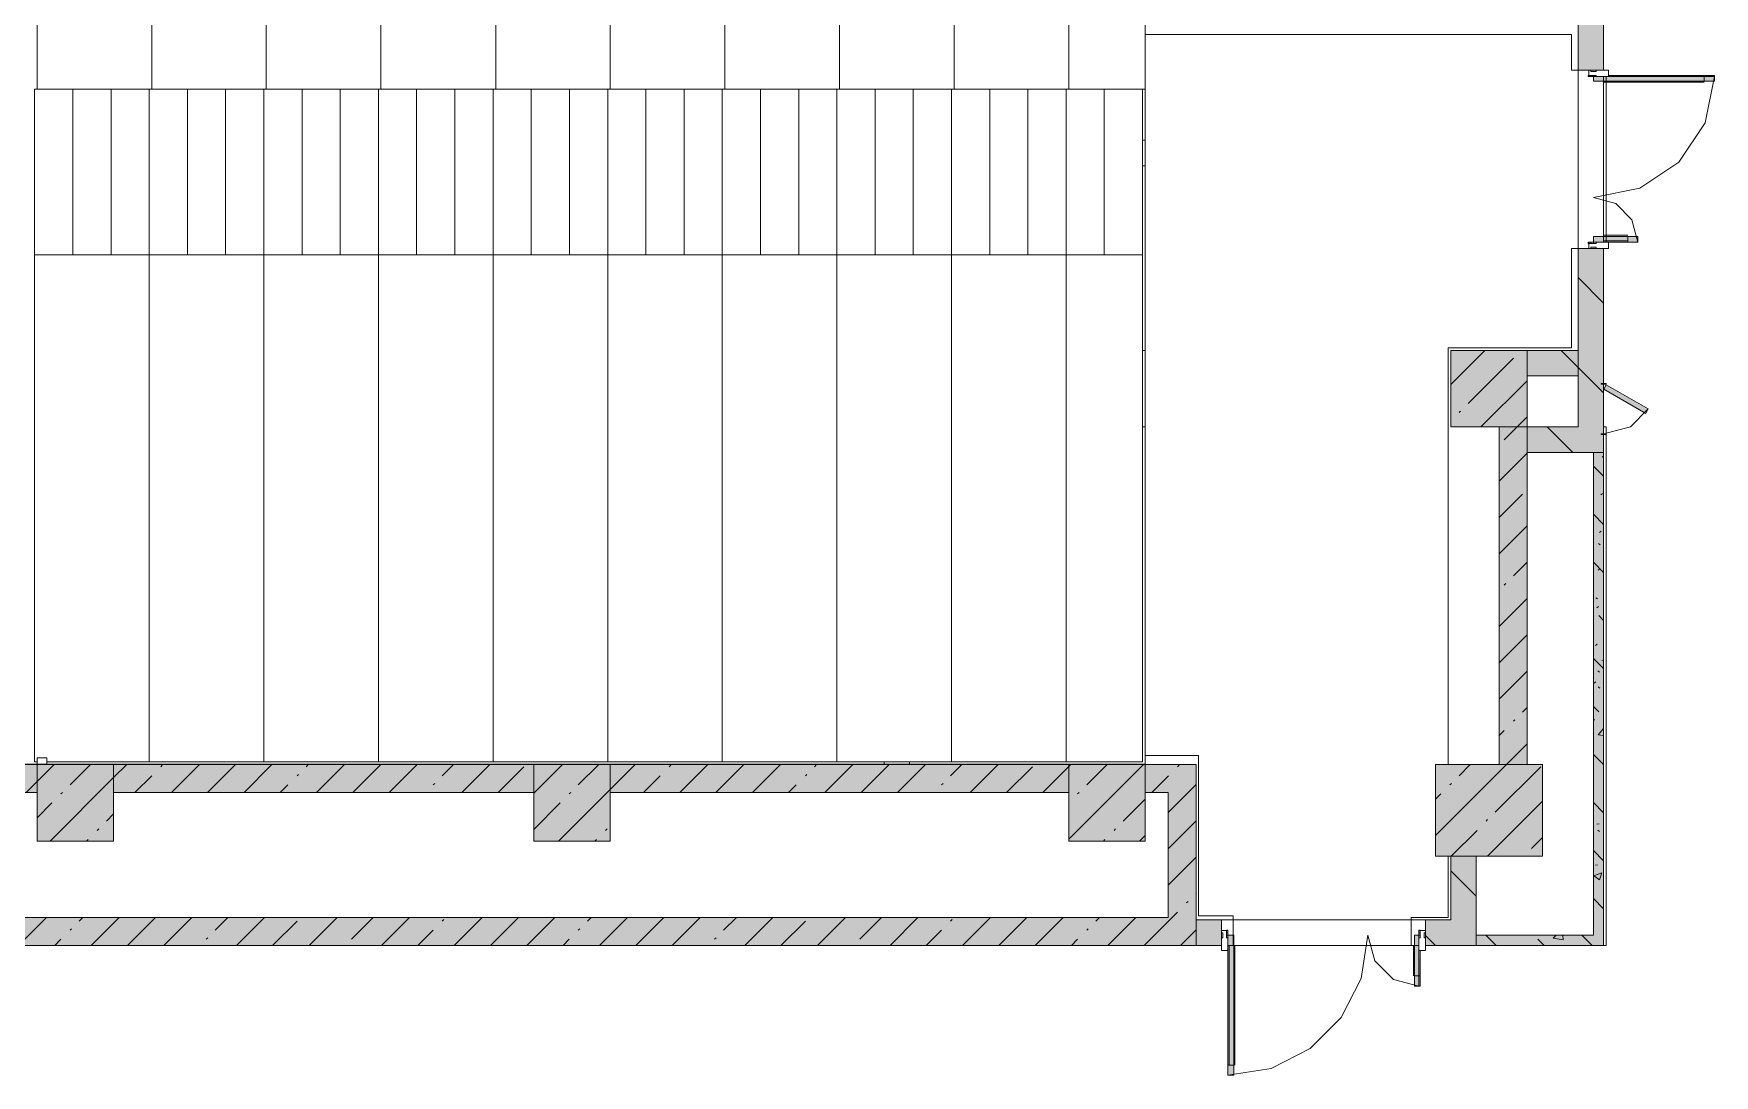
# Model space of a CAD drawing. Header units: millimetres. Extents: x -3817 to 677485, y -22715 to 103890.
# Drawn here: x 13453.5 to 13557.4, y -19503.4 to -19439 of the extents above; entities that cross this region are included whole.
import ezdxf

# ---------------------------------------------------------------- set-up
doc = ezdxf.new("R2010")
doc.units = ezdxf.units.MM
doc.layers.add('PDF _Геометрия', color=7, linetype='Continuous', true_color=0x1d1d1d)
doc.layers.add('PDF _Сплошная заливка', color=7, linetype='Continuous', true_color=0xffffff)

msp = doc.modelspace()

# ---------------------------------------------------------------- hatches: boundary and pattern name
at = {"layer": 'PDF _Сплошная заливка', "transparency": 33554559}
for points in [[(13550.54, -19440.18), (13550.54, -19436.95), (13548.96, -19436.95), (13548.96, -19440.18), (13549.67, -19440.18)], [(13545.67, -19484.19), (13545.81, -19484.19), (13545.81, -19463.33), (13544.08, -19463.33), (13544.08, -19484.19)], [(13549.91, -19464.9), (13550.54, -19464.9), (13550.54, -19463.33), (13545.81, -19463.33), (13545.81, -19464.9), (13549.67, -19464.9)], [(13522.19, -19488.92), (13522.19, -19484.19), (13517.47, -19484.19), (13517.47, -19488.92), (13520.46, -19488.92)], [(13523.61, -19495.37), (13525.34, -19495.37), (13525.34, -19484.19), (13523.61, -19484.19), (13523.61, -19493.64)], [(13520.46, -19495.37), (13523.61, -19495.37), (13523.61, -19493.64), (13440.31, -19493.64), (13440.31, -19495.37), (13491.25, -19495.37)]]:
    msp.add_hatch(color=256, dxfattribs=at).paths.add_polyline_path(points)
h = msp.add_hatch(color=256, dxfattribs=at)
h.paths.add_polyline_path([(13548.96, -19463.33), (13550.54, -19463.33), (13550.54, -19452.3), (13548.96, -19452.3)], flags=0)
h.paths.add_polyline_path([(13549.67, -19441.28), (13550.54, -19441.28), (13550.54, -19440.18), (13548.96, -19440.18), (13548.96, -19441.28)], flags=0)
at = {"layer": 'PDF _Сплошная заливка', "true_color": 0xe2e2e2, "transparency": 33554559}
for points in [[(13550.07, -19441.95), (13557.39, -19441.95), (13557.39, -19441.6), (13549.91, -19441.67), (13549.91, -19441.95)], [(13550.85, -19451.91), (13552.66, -19451.91), (13552.66, -19451.56), (13549.91, -19451.56), (13549.91, -19451.91), (13550.07, -19451.91)]]:
    msp.add_hatch(color=254, dxfattribs=at).paths.add_polyline_path(points)
at = {"layer": 'PDF _Сплошная заливка', "transparency": 33554559}
h = msp.add_hatch(color=256, dxfattribs=at)
h.paths.add_polyline_path([(13522.19, -19485.92), (13523.61, -19485.92), (13523.61, -19484.19), (13522.19, -19484.22)], flags=0)
h.paths.add_polyline_path([(13491.25, -19485.92), (13517.47, -19485.92), (13517.47, -19484.19), (13489.12, -19484.19), (13489.12, -19485.92)], flags=0)
h.paths.add_polyline_path([(13396.3, -19485.92), (13423.77, -19485.92), (13423.77, -19484.19), (13394.8, -19484.19), (13394.8, -19485.92)], flags=0)
h.paths.add_polyline_path([(13484.4, -19485.92), (13484.4, -19484.19), (13458.42, -19484.19), (13458.42, -19485.92), (13462.03, -19485.92)], flags=0)
h.paths.add_polyline_path([(13428.5, -19485.92), (13453.69, -19485.92), (13453.69, -19484.19), (13428.5, -19484.19)], flags=0)

# ---------------------------------------------------------------- linework, layer by layer
at = {"layer": 'PDF _Геометрия', "color": 253, "lineweight": 9, "true_color": 0xaaaaaa}
for points in [[(13522.19, -19395.22), (13522.19, -19484.19), (13522.19, -19442.46), (13522.19, -19452.7), (13522.19, -19484.17), (13397.39, -19484.17), (13522.19, -19484.17), (13522.19, -19452.7), (13522.19, -19442.46)], [(13549.67, -19436.95), (13550.54, -19436.95), (13550.54, -19441.28)], [(13522.19, -19483.64), (13522.19, -19439.08), (13522.19, -19483.64), (13525.5, -19483.64), (13525.5, -19493.55), (13527.63, -19493.55), (13527.63, -19495.37), (13538.65, -19495.37), (13538.65, -19493.64), (13540.93, -19493.64), (13540.93, -19489.86)], [(13550.07, -19441.28), (13548.55, -19441.28), (13548.55, -19439.08), (13522.19, -19439.08)], [(13549.59, -19441.67), (13549.59, -19441.6)], [(13549.91, -19451.91), (13552.66, -19451.91), (13552.29, -19450.53), (13551.29, -19449.52), (13549.91, -19449.15), (13552.77, -19448.58), (13555.2, -19446.96), (13556.82, -19444.54), (13557.39, -19441.67), (13549.91, -19441.67), (13549.91, -19441.6), (13549.75, -19441.6), (13549.91, -19441.6), (13549.91, -19441.67), (13549.67, -19441.67), (13549.91, -19441.67)], [(13549.75, -19441.6), (13549.91, -19441.6), (13549.91, -19441.67), (13549.67, -19441.67)], [(13550.54, -19441.95), (13550.54, -19441.67), (13550.54, -19451.91), (13550.54, -19451.56)], [(13556.76, -19441.67), (13550.54, -19441.67)], [(13556.76, -19442.02), (13550.54, -19442.02)], [(13550.7, -19451.92), (13550.7, -19441.66)], [(13556.76, -19441.6), (13556.76, -19441.95)], [(13549.59, -19451.99), (13549.59, -19451.91)], [(13549.67, -19451.91), (13549.91, -19451.91), (13549.91, -19451.99), (13549.75, -19451.99)], [(13552.03, -19451.48), (13550.54, -19451.48)], [(13552.03, -19451.83), (13550.54, -19451.83)], [(13552.03, -19451.91), (13552.03, -19451.56)], [(13550.54, -19452.3), (13550.54, -19463.33), (13550.7, -19463.33), (13550.7, -19495.37), (13539.52, -19495.37)], [(13540.93, -19484.19), (13540.93, -19458.44), (13548.55, -19458.44), (13548.55, -19452.3), (13550.07, -19452.3)], [(13550.7, -19463.72), (13552.2, -19463.32), (13553.29, -19462.22)], [(13550.54, -19495.37), (13550.7, -19495.37), (13550.7, -19463.33), (13550.54, -19463.33)], [(13453.69, -19485.92), (13440.31, -19485.92)], [(13484.4, -19485.92), (13458.42, -19485.92)], [(13517.47, -19485.92), (13489.12, -19485.92)], [(13527.23, -19494.43), (13527.31, -19494.43), (13527.31, -19494.74), (13527.23, -19494.74), (13527.31, -19494.74), (13527.31, -19494.43), (13527.23, -19494.43), (13527.23, -19494.74), (13527.23, -19494.59)], [(13527.31, -19494.74), (13527.31, -19503.4), (13529.99, -19502.98), (13532.4, -19501.75), (13534.32, -19499.83), (13535.55, -19497.42), (13535.97, -19494.74), (13536.4, -19496.32), (13537.55, -19497.47), (13539.12, -19497.89), (13539.12, -19494.74), (13539.2, -19494.74), (13539.2, -19494.43), (13539.12, -19494.43), (13539.12, -19494.74), (13539.2, -19494.74), (13539.2, -19494.59), (13539.2, -19494.74), (13539.12, -19494.74), (13539.12, -19494.43), (13539.2, -19494.43), (13539.12, -19494.43), (13539.12, -19494.74)], [(13539.2, -19494.59), (13539.2, -19494.74), (13539.12, -19494.74), (13539.12, -19494.43), (13539.2, -19494.43)], [(13526.92, -19495.37), (13440.31, -19495.37)], [(13538.85, -19495.37), (13539.12, -19495.37), (13527.31, -19495.37), (13527.67, -19495.37)], [(13527.39, -19502.77), (13527.39, -19495.37)], [(13527.74, -19502.77), (13527.74, -19495.37)], [(13538.78, -19497.26), (13538.78, -19495.37)], [(13539.12, -19497.26), (13539.12, -19495.37)], [(13539.2, -19497.26), (13538.85, -19497.26)], [(13527.31, -19502.77), (13527.67, -19502.77)]]:
    msp.add_lwpolyline(points, dxfattribs=at)
at = {"layer": 'PDF _Геометрия', "color": 7, "lineweight": 9}
for points in [[(13458.26, -19452.7), (13453.53, -19452.7), (13453.53, -19442.46), (13453.53, -19452.7), (13455.9, -19452.7), (13455.9, -19442.46), (13455.9, -19452.7), (13458.26, -19452.7), (13460.62, -19452.7), (13462.98, -19452.7), (13465.34, -19452.7), (13467.71, -19452.7), (13470.07, -19452.7), (13472.43, -19452.7), (13474.79, -19452.7), (13477.15, -19452.7), (13479.52, -19452.7), (13481.88, -19452.7), (13484.24, -19452.7), (13486.6, -19452.7), (13488.97, -19452.7), (13491.33, -19452.7), (13493.69, -19452.7), (13496.05, -19452.7), (13498.41, -19452.7), (13500.78, -19452.7), (13503.14, -19452.7), (13505.5, -19452.7), (13507.86, -19452.7), (13510.22, -19452.7), (13512.59, -19452.7), (13514.95, -19452.7), (13517.31, -19452.7), (13519.67, -19452.7), (13522.04, -19452.7), (13522.04, -19442.46), (13522.19, -19442.46), (13517.47, -19442.46), (13517.47, -19395.22)], [(13465.34, -19442.46), (13465.34, -19452.7), (13465.34, -19442.46), (13462.98, -19442.46), (13460.62, -19442.46), (13460.62, -19452.7), (13460.62, -19442.46), (13458.26, -19442.46), (13453.69, -19442.46), (13453.69, -19395.22), (13453.69, -19442.46)], [(13472.43, -19442.46), (13472.43, -19452.7), (13472.43, -19442.46), (13470.07, -19442.46), (13467.71, -19442.46), (13467.71, -19452.7), (13467.71, -19442.46), (13465.34, -19442.46), (13460.78, -19442.46), (13460.78, -19395.22), (13462.03, -19395.22)], [(13460.78, -19442.46), (13460.78, -19395.22)], [(13479.52, -19442.46), (13479.52, -19452.7), (13479.52, -19442.46), (13477.15, -19442.46), (13474.79, -19442.46), (13474.79, -19452.7), (13474.79, -19442.46), (13472.43, -19442.46), (13467.86, -19442.46), (13467.86, -19395.22), (13467.86, -19442.46)], [(13486.6, -19442.46), (13486.6, -19452.7), (13486.6, -19442.46), (13484.24, -19442.46), (13481.88, -19442.46), (13481.88, -19452.7), (13481.88, -19442.46), (13479.52, -19442.46), (13474.95, -19442.46), (13474.95, -19395.22), (13474.95, -19442.46)], [(13493.69, -19442.46), (13493.69, -19452.7), (13493.69, -19442.46), (13491.33, -19442.46), (13488.97, -19442.46), (13488.97, -19452.7), (13488.97, -19442.46), (13486.6, -19442.46), (13482.04, -19442.46), (13482.04, -19395.22), (13482.04, -19442.46)], [(13500.78, -19442.46), (13500.78, -19452.7), (13500.78, -19442.46), (13498.41, -19442.46), (13496.05, -19442.46), (13496.05, -19452.7), (13496.05, -19442.46), (13493.69, -19442.46), (13489.12, -19442.46), (13489.12, -19395.22), (13489.12, -19442.46)], [(13507.86, -19442.46), (13507.86, -19452.7), (13507.86, -19442.46), (13505.5, -19442.46), (13503.14, -19442.46), (13503.14, -19452.7), (13503.14, -19442.46), (13500.78, -19442.46), (13496.21, -19442.46), (13496.21, -19395.22), (13496.21, -19442.46)], [(13514.95, -19442.46), (13514.95, -19452.7), (13514.95, -19442.46), (13512.59, -19442.46), (13510.22, -19442.46), (13510.22, -19452.7), (13510.22, -19442.46), (13507.86, -19442.46), (13503.3, -19442.46), (13503.3, -19395.22), (13503.3, -19442.46)], [(13522.04, -19442.46), (13519.67, -19442.46), (13517.31, -19442.46), (13517.31, -19452.7), (13517.31, -19442.46), (13514.95, -19442.46), (13510.38, -19442.46), (13510.38, -19395.22), (13510.38, -19442.46)], [(13517.47, -19442.46), (13517.47, -19395.22), (13517, -19395.22), (13517.47, -19395.22), (13522.19, -19395.22), (13522.19, -19442.46)], [(13550.54, -19464.9), (13549.91, -19464.9), (13549.91, -19494.74), (13542.66, -19494.74), (13542.66, -19495.37), (13549.91, -19495.37), (13550.54, -19495.37), (13550.54, -19464.9), (13550.54, -19463.33), (13550.54, -19452.3), (13548.96, -19452.3), (13548.96, -19441.28), (13550.07, -19441.28)], [(13453.53, -19442.46), (13455.9, -19442.46), (13458.26, -19442.46), (13458.26, -19452.7), (13458.26, -19442.46)], [(13550.54, -19441.67), (13550.54, -19451.91)], [(13522.04, -19445.61), (13522.19, -19445.61)], [(13522.19, -19447.19), (13522.04, -19447.19)], [(13460.62, -19452.7), (13460.62, -19484.03), (13460.62, -19452.7), (13465.34, -19452.7)], [(13467.71, -19452.7), (13467.71, -19484.03), (13467.71, -19452.7), (13472.43, -19452.7)], [(13474.79, -19452.7), (13474.79, -19484.03), (13474.79, -19452.7), (13479.52, -19452.7)], [(13481.88, -19452.7), (13481.88, -19484.03), (13481.88, -19452.7), (13486.6, -19452.7)], [(13488.97, -19452.7), (13488.97, -19484.03), (13488.97, -19452.7), (13493.69, -19452.7)], [(13496.05, -19452.7), (13496.05, -19484.03), (13496.05, -19452.7), (13500.78, -19452.7)], [(13503.14, -19452.7), (13503.14, -19484.03), (13503.14, -19452.7), (13507.86, -19452.7)], [(13510.22, -19452.7), (13510.22, -19484.03), (13510.22, -19452.7), (13514.95, -19452.7)], [(13517.31, -19452.7), (13517.31, -19484.03), (13517.31, -19452.7), (13522.04, -19452.7), (13522.04, -19484.03), (13522.04, -19452.7)], [(13550.07, -19452.3), (13548.96, -19452.3), (13548.96, -19463.33), (13545.81, -19463.33), (13544.08, -19463.33), (13544.08, -19464.9), (13544.08, -19484.19)], [(13550.54, -19455.67), (13548.96, -19454.09)], [(13522.19, -19458.6), (13522.19, -19463.33)], [(13541.09, -19460.7), (13543.19, -19458.6)], [(13542.16, -19461.88), (13544.96, -19459.07)], [(13550.54, -19461.23), (13548.96, -19459.66), (13547.91, -19458.6)], [(13542.95, -19463.33), (13545.81, -19460.47)], [(13541.6, -19462.44), (13541.69, -19462.35)], [(13544.4, -19464.12), (13545.2, -19463.33), (13545.81, -19462.71)], [(13545.81, -19484.19), (13545.81, -19464.9), (13545.81, -19463.33)], [(13548.64, -19464.9), (13547.06, -19463.33)], [(13544.08, -19466.69), (13545.81, -19464.96)], [(13545.81, -19464.9), (13549.91, -19464.9)], [(13544.08, -19468.93), (13545.52, -19467.49)], [(13544.08, -19471.18), (13545.81, -19469.45)], [(13544.96, -19472.54), (13545.81, -19471.69)], [(13544.4, -19473.1), (13544.5, -19473.01)], [(13544.08, -19475.67), (13545.81, -19473.94)], [(13544.08, -19477.91), (13545.81, -19476.18)], [(13544.08, -19480.16), (13545.81, -19478.43)], [(13545.52, -19480.96), (13545.81, -19480.67)], [(13544.08, -19482.4), (13544.4, -19482.08)], [(13544.96, -19481.52), (13545.06, -19481.43)], [(13540.14, -19488.58), (13544.54, -19484.19), (13545.81, -19482.92)], [(13453.69, -19484.18), (13453.69, -19483.77), (13454.28, -19483.77), (13454.28, -19484.18)], [(13506.05, -19484.17), (13506.05, -19484.03), (13488.97, -19484.03), (13484.24, -19484.03), (13461.41, -19484.03), (13458.26, -19484.03), (13454.28, -19484.03), (13460.62, -19484.03), (13467.71, -19484.03), (13474.79, -19484.03), (13481.88, -19484.03), (13488.97, -19484.03), (13496.05, -19484.03), (13503.14, -19484.03), (13510.22, -19484.03), (13517.31, -19484.03), (13522.04, -19484.03), (13517.31, -19484.03), (13507.69, -19484.03)], [(13507.63, -19484.03), (13507.63, -19484.17)], [(13438.57, -19494.27), (13438.57, -19496.32), (13440.31, -19496.32), (13440.31, -19495.37), (13525.34, -19495.37), (13525.34, -19493.8), (13525.34, -19495.37), (13526.92, -19495.37), (13526.92, -19493.8), (13525.34, -19493.8), (13525.34, -19493.64), (13525.34, -19484.19), (13523.61, -19484.19), (13428.5, -19484.19), (13423.77, -19484.19), (13393.93, -19484.19)], [(13453.01, -19485.92), (13453.69, -19485.24), (13454.74, -19484.19)], [(13454.5, -19488.92), (13458.42, -19485), (13459.23, -19484.19)], [(13455.73, -19485.45), (13456.98, -19484.19)], [(13459.74, -19485.92), (13460.78, -19484.89)], [(13461.34, -19484.33), (13461.43, -19484.23)], [(13461.99, -19485.92), (13463.72, -19484.19)], [(13464.23, -19485.92), (13465.96, -19484.19)], [(13466.48, -19485.92), (13468.21, -19484.19)], [(13469.76, -19484.89), (13469.85, -19484.8)], [(13470.32, -19484.33), (13470.45, -19484.19)], [(13470.97, -19485.92), (13472.7, -19484.19)], [(13473.21, -19485.92), (13474.94, -19484.19)], [(13475.46, -19485.92), (13477.19, -19484.19)], [(13478.74, -19484.89), (13479.43, -19484.19)], [(13479.95, -19485.92), (13481.68, -19484.19)], [(13482.19, -19485.92), (13483.79, -19484.33)], [(13484.4, -19485.96), (13486.17, -19484.19)], [(13485.93, -19488.92), (13489.12, -19485.73), (13490.66, -19484.19)], [(13487.15, -19485.45), (13488.41, -19484.19)], [(13491.17, -19485.92), (13492.21, -19484.89)], [(13492.77, -19484.33), (13492.86, -19484.23)], [(13493.42, -19485.92), (13495.15, -19484.19)], [(13495.66, -19485.92), (13497.39, -19484.19)], [(13497.91, -19485.92), (13499.64, -19484.19)], [(13501.19, -19484.89), (13501.28, -19484.8)], [(13501.75, -19484.33), (13501.88, -19484.19)], [(13502.4, -19485.92), (13504.13, -19484.19)], [(13504.64, -19485.92), (13506.37, -19484.19)], [(13506.89, -19485.92), (13508.62, -19484.19)], [(13510.17, -19484.89), (13510.86, -19484.19)], [(13511.38, -19485.92), (13513.11, -19484.19)], [(13513.62, -19485.92), (13515.22, -19484.33)], [(13515.87, -19485.92), (13517.47, -19484.32), (13517.6, -19484.19)], [(13517.47, -19488.81), (13522.09, -19484.19)], [(13518.58, -19485.45), (13519.84, -19484.19)], [(13522.6, -19485.92), (13523.61, -19484.91), (13523.64, -19484.89)], [(13524.2, -19484.33), (13524.29, -19484.23)], [(13541.6, -19484.89), (13542.29, -19484.19)], [(13543.84, -19487.13), (13546.65, -19484.33)], [(13522.19, -19485.92), (13523.61, -19485.92), (13523.61, -19493.64), (13440.31, -19493.64), (13440.31, -19485.92), (13453.69, -19485.92)], [(13455.16, -19486.01), (13455.26, -19485.92)], [(13458.42, -19485.92), (13484.4, -19485.92)], [(13468.72, -19485.92), (13469.19, -19485.45)], [(13478.17, -19485.45), (13478.27, -19485.36)], [(13486.59, -19486.01), (13486.69, -19485.92)], [(13489.12, -19485.92), (13517.47, -19485.92)], [(13500.15, -19485.92), (13500.62, -19485.45)], [(13509.6, -19485.45), (13509.7, -19485.36)], [(13518.02, -19486.01), (13518.12, -19485.92)], [(13523.61, -19487.16), (13525.34, -19485.43)], [(13540.14, -19486.34), (13540.47, -19486.01)], [(13541.03, -19485.45), (13541.13, -19485.36)], [(13453.69, -19487.48), (13454.6, -19486.57)], [(13457.97, -19487.69), (13458.42, -19487.25)], [(13484.4, -19488.21), (13486.03, -19486.57)], [(13520.83, -19487.69), (13522.19, -19486.33)], [(13543.36, -19489.86), (13546.76, -19486.46)], [(13457.41, -19488.26), (13457.5, -19488.16)], [(13488.84, -19488.26), (13488.93, -19488.16)], [(13520.27, -19488.26), (13520.36, -19488.16)], [(13523.61, -19489.4), (13525.34, -19487.67)], [(13541.11, -19489.86), (13542.72, -19488.26)], [(13543.28, -19487.69), (13543.37, -19487.6)], [(13456.75, -19488.92), (13456.85, -19488.82)], [(13488.18, -19488.92), (13488.28, -19488.82)], [(13519.61, -19488.92), (13519.71, -19488.82)], [(13521.85, -19488.92), (13522.19, -19488.58)], [(13546.09, -19489.38), (13546.76, -19488.71)], [(13523.61, -19491.65), (13525.34, -19489.92)], [(13541.09, -19489.86), (13541.09, -19493.8), (13539.52, -19493.8), (13539.52, -19495.37), (13541.09, -19495.37), (13542.66, -19495.37), (13542.66, -19489.86)], [(13545.6, -19489.86), (13545.62, -19489.85)], [(13542.66, -19492.33), (13541.09, -19490.76)], [(13525.32, -19492.18), (13525.34, -19492.16)], [(13522.13, -19495.37), (13523.61, -19493.89), (13524.2, -19493.31)], [(13524.76, -19492.75), (13524.85, -19492.65)], [(13452.54, -19495.37), (13454.27, -19493.64)], [(13455.73, -19494.43), (13455.82, -19494.34)], [(13456.29, -19493.87), (13456.51, -19493.64)], [(13457.03, -19495.37), (13458.76, -19493.64)], [(13459.27, -19495.37), (13461, -19493.64)], [(13461.52, -19495.37), (13463.25, -19493.64)], [(13464.7, -19494.43), (13465.49, -19493.64)], [(13466.01, -19495.37), (13467.74, -19493.64)], [(13468.25, -19495.37), (13469.76, -19493.87)], [(13470.5, -19495.37), (13472.23, -19493.64)], [(13473.12, -19494.99), (13474.47, -19493.64)], [(13474.99, -19495.37), (13476.72, -19493.64)], [(13477.23, -19495.37), (13478.17, -19494.43)], [(13478.74, -19493.87), (13478.83, -19493.78)], [(13479.48, -19495.37), (13481.21, -19493.64)], [(13481.72, -19495.37), (13483.45, -19493.64)], [(13483.97, -19495.37), (13485.7, -19493.64)], [(13487.15, -19494.43), (13487.25, -19494.34)], [(13487.72, -19493.87), (13487.94, -19493.64)], [(13488.46, -19495.37), (13490.19, -19493.64)], [(13490.7, -19495.37), (13492.43, -19493.64)], [(13492.95, -19495.37), (13494.68, -19493.64)], [(13496.13, -19494.43), (13496.92, -19493.64)], [(13497.44, -19495.37), (13499.17, -19493.64)], [(13499.68, -19495.37), (13501.19, -19493.87)], [(13501.93, -19495.37), (13503.66, -19493.64)], [(13504.55, -19494.99), (13505.9, -19493.64)], [(13506.42, -19495.37), (13508.15, -19493.64)], [(13508.66, -19495.37), (13509.6, -19494.43)], [(13510.17, -19493.87), (13510.26, -19493.78)], [(13510.91, -19495.37), (13512.64, -19493.64)], [(13513.15, -19495.37), (13514.88, -19493.64)], [(13515.4, -19495.37), (13517.13, -19493.64)], [(13518.58, -19494.43), (13518.68, -19494.34)], [(13519.15, -19493.87), (13519.37, -19493.64)], [(13519.89, -19495.37), (13521.62, -19493.64)], [(13524.38, -19495.37), (13525.34, -19494.41)], [(13526.92, -19494.9), (13526.92, -19493.8), (13539.52, -19493.8), (13539.52, -19494.9)], [(13454.78, -19495.37), (13455.16, -19494.99)], [(13464.14, -19494.99), (13464.24, -19494.9)], [(13486.21, -19495.37), (13486.59, -19494.99)], [(13495.57, -19494.99), (13495.67, -19494.9)], [(13517.64, -19495.37), (13518.02, -19494.99)], [(13539.12, -19495.37), (13527.31, -19495.37)], [(13540.14, -19495.37), (13539.52, -19494.75)]]:
    msp.add_lwpolyline(points, dxfattribs=at)
for points in [[(13548.96, -19436.95), (13548.96, -19440.18), (13548.96, -19441.28), (13550.54, -19441.28), (13550.54, -19440.18), (13550.54, -19436.95)], [(13550.07, -19441.36), (13549.75, -19441.36), (13549.75, -19441.28), (13549.62, -19441.28), (13549.62, -19441.67), (13549.75, -19441.67), (13549.75, -19441.6), (13550.07, -19441.6), (13550.07, -19441.67), (13550.85, -19441.67), (13550.85, -19441.28), (13550.07, -19441.28)], [(13462.98, -19452.7), (13462.98, -19442.46)], [(13470.07, -19452.7), (13470.07, -19442.46)], [(13477.15, -19452.7), (13477.15, -19442.46)], [(13484.24, -19452.7), (13484.24, -19442.46)], [(13491.33, -19452.7), (13491.33, -19442.46)], [(13498.41, -19452.7), (13498.41, -19442.46)], [(13505.5, -19452.7), (13505.5, -19442.46)], [(13512.59, -19452.7), (13512.59, -19442.46)], [(13519.67, -19452.7), (13519.67, -19442.46)], [(13549.75, -19451.99), (13549.75, -19451.91), (13549.62, -19451.91), (13549.62, -19452.3), (13549.75, -19452.3), (13549.75, -19452.22), (13550.07, -19452.22), (13550.07, -19452.3), (13550.85, -19452.3), (13550.85, -19451.91), (13550.07, -19451.91), (13550.07, -19451.99)], [(13453.53, -19452.7), (13453.53, -19484.03)], [(13522.19, -19458.6), (13522.04, -19458.6)], [(13545.81, -19458.6), (13541.09, -19458.6), (13541.09, -19463.33), (13545.81, -19463.33)], [(13545.81, -19460.18), (13548.96, -19460.18), (13548.96, -19458.6), (13545.81, -19458.6)], [(13522.04, -19463.33), (13522.19, -19463.33)], [(13453.53, -19484.03), (13453.69, -19484.03)], [(13458.42, -19484.19), (13453.69, -19484.19), (13453.69, -19488.92), (13458.42, -19488.92)], [(13489.12, -19484.19), (13484.4, -19484.19), (13484.4, -19488.92), (13489.12, -19488.92)], [(13522.19, -19484.19), (13517.47, -19484.19), (13517.47, -19488.92), (13522.19, -19488.92)], [(13546.76, -19484.19), (13540.14, -19484.19), (13540.14, -19489.86), (13546.76, -19489.86)], [(13527.23, -19494.59), (13527.31, -19494.59), (13527.31, -19494.45), (13526.92, -19494.45), (13526.92, -19494.59), (13527, -19494.59), (13527, -19494.9), (13526.92, -19494.9), (13526.92, -19495.69), (13527.31, -19495.69), (13527.31, -19494.9), (13527.23, -19494.9)], [(13539.44, -19494.9), (13539.44, -19494.59), (13539.52, -19494.59), (13539.52, -19494.45), (13539.12, -19494.45), (13539.12, -19494.59), (13539.2, -19494.59), (13539.2, -19494.9), (13539.12, -19494.9), (13539.12, -19495.69), (13539.52, -19495.69), (13539.52, -19494.9)]]:
    msp.add_lwpolyline(points, close=True, dxfattribs=at)
at = {"layer": 'PDF _Геометрия', "color": 253, "lineweight": 9, "true_color": 0xaaaaaa}
for points in [[(13549.59, -19441.67), (13549.59, -19441.6)], [(13549.91, -19441.67), (13549.91, -19441.6), (13549.59, -19441.6), (13549.59, -19441.67)], [(13549.91, -19441.95), (13549.91, -19441.6), (13550.07, -19441.6), (13549.91, -19441.6)], [(13550.85, -19441.6), (13557.39, -19441.6), (13557.39, -19441.95), (13549.91, -19441.95), (13557.39, -19441.95), (13557.39, -19441.6)], [(13549.59, -19451.99), (13549.59, -19451.91)], [(13549.91, -19451.99), (13549.91, -19451.91), (13549.59, -19451.91), (13549.59, -19451.99)], [(13549.91, -19451.91), (13549.67, -19451.91), (13549.91, -19451.91), (13549.91, -19451.99), (13549.75, -19451.99), (13549.91, -19451.99)], [(13549.91, -19451.56), (13549.91, -19451.91), (13552.66, -19451.91), (13552.66, -19451.56), (13549.91, -19451.56), (13549.91, -19451.91), (13552.66, -19451.91), (13552.66, -19451.56)], [(13550.39, -19460.69), (13550.7, -19460.69), (13550.7, -19460.65), (13550.39, -19460.65)], [(13553.29, -19462.22), (13550.7, -19460.73), (13550.55, -19461), (13553.14, -19462.5)], [(13550.39, -19463.76), (13550.39, -19463.8), (13550.7, -19463.8), (13550.7, -19463.76)], [(13527.31, -19494.74), (13527.31, -19494.43), (13527.23, -19494.43), (13527.31, -19494.43), (13527.31, -19494.74), (13527.23, -19494.74), (13527.23, -19494.59), (13527.23, -19494.74)], [(13527.67, -19494.74), (13527.31, -19494.74), (13527.31, -19503.4), (13527.67, -19503.4), (13527.67, -19494.74), (13527.31, -19494.74), (13527.31, -19503.4), (13527.67, -19503.4)], [(13538.85, -19494.74), (13539.2, -19494.74), (13539.2, -19494.9), (13539.2, -19494.74)], [(13539.2, -19495.69), (13539.2, -19497.89), (13538.85, -19497.89), (13538.85, -19494.74), (13538.85, -19497.89), (13539.2, -19497.89)]]:
    msp.add_lwpolyline(points, close=True, dxfattribs=at)
at = {"layer": 'PDF _Геометрия', "color": 8, "lineweight": 9, "true_color": 0x787878}
for points in [[(13550.46, -19465.19), (13550.54, -19465.13)], [(13550.54, -19466.38), (13549.91, -19465.75)], [(13550.37, -19467.52), (13550.48, -19467.44)], [(13550.54, -19469.35), (13549.91, -19468.72)], [(13550.22, -19470.53), (13550.32, -19470.61)], [(13550.29, -19469.85), (13550.39, -19469.77)], [(13550.54, -19472.32), (13549.91, -19471.69)], [(13550.2, -19472.18), (13550.31, -19472.1)], [(13550.06, -19473.89), (13550.17, -19473.96)], [(13550.12, -19474.51), (13550.22, -19474.43)], [(13550.54, -19475.29), (13550.24, -19474.99)], [(13550.51, -19475.24), (13550.54, -19475.23)], [(13550.03, -19476.84), (13550.14, -19476.76)], [(13550.54, -19478.26), (13549.91, -19477.63)], [(13550.42, -19477.77), (13550.54, -19477.75)], [(13550.18, -19478.41), (13550.29, -19478.48)], [(13549.95, -19479.17), (13550.05, -19479.09)], [(13550.2, -19479.39), (13550.3, -19479.48)], [(13550.24, -19480.93), (13549.91, -19480.6)], [(13549.91, -19481.47), (13549.97, -19481.42)], [(13550.54, -19482.39), (13550.2, -19482.36), (13550.54, -19481.96)], [(13550.54, -19484.2), (13549.91, -19483.57)], [(13550.54, -19487.17), (13549.91, -19486.54)], [(13550.13, -19487.88), (13550.26, -19487.86)], [(13550.18, -19488.25), (13550.28, -19488.34)], [(13550.54, -19490.14), (13549.91, -19489.51)], [(13550.04, -19490.41), (13550.17, -19490.39)], [(13550.29, -19491.31), (13549.94, -19491.08), (13550.43, -19490.89)], [(13550.29, -19491.31), (13550.43, -19490.89)], [(13550.54, -19493.11), (13549.91, -19492.48)], [(13543.89, -19495.37), (13543.26, -19494.74)], [(13546.87, -19495.37), (13546.47, -19494.98)], [(13548.04, -19495.03), (13547.42, -19494.93), (13547.6, -19494.74)], [(13548.04, -19495.03), (13548.01, -19494.74)], [(13549.83, -19495.37), (13549.2, -19494.74)]]:
    msp.add_lwpolyline(points, dxfattribs=at)
at = {"layer": 'PDF _Сплошная заливка', "lineweight": 35, "transparency": 33554559}
for points in [[(13545.81, -19463.33), (13545.81, -19458.6), (13541.09, -19463.33), (13541.09, -19458.6)], [(13548.96, -19460.18), (13548.96, -19458.6), (13545.81, -19460.18), (13545.81, -19458.6)], [(13550.54, -19495.37), (13550.54, -19464.9), (13549.91, -19495.37), (13549.91, -19464.9)], [(13458.42, -19488.92), (13458.42, -19484.19), (13453.69, -19488.92), (13453.69, -19484.19)], [(13489.12, -19488.92), (13489.12, -19484.19), (13484.4, -19488.92), (13484.4, -19484.19)], [(13546.76, -19489.86), (13546.76, -19484.19), (13540.14, -19489.86), (13540.14, -19484.19)], [(13542.66, -19495.37), (13542.66, -19489.86), (13541.09, -19495.37), (13541.09, -19489.86)], [(13525.34, -19495.37), (13526.92, -19495.37), (13525.34, -19493.8), (13526.92, -19493.8)], [(13541.09, -19495.37), (13541.09, -19493.8), (13539.52, -19495.37), (13539.52, -19493.8)], [(13542.66, -19495.37), (13549.91, -19495.37), (13542.66, -19494.74), (13549.91, -19494.74)]]:
    msp.add_solid(points, dxfattribs=at)
at = {"layer": 'PDF _Сплошная заливка', "color": 254, "lineweight": 35, "true_color": 0xe2e2e2, "transparency": 33554559}
for points in [[(13553.14, -19462.5), (13553.29, -19462.22), (13550.55, -19461), (13550.7, -19460.73)], [(13527.67, -19503.4), (13527.67, -19494.74), (13527.31, -19503.4), (13527.31, -19494.74)], [(13539.2, -19497.89), (13539.12, -19494.74), (13538.85, -19497.89), (13538.85, -19494.74)]]:
    msp.add_solid(points, dxfattribs=at)

doc.saveas('drawing.dxf')
